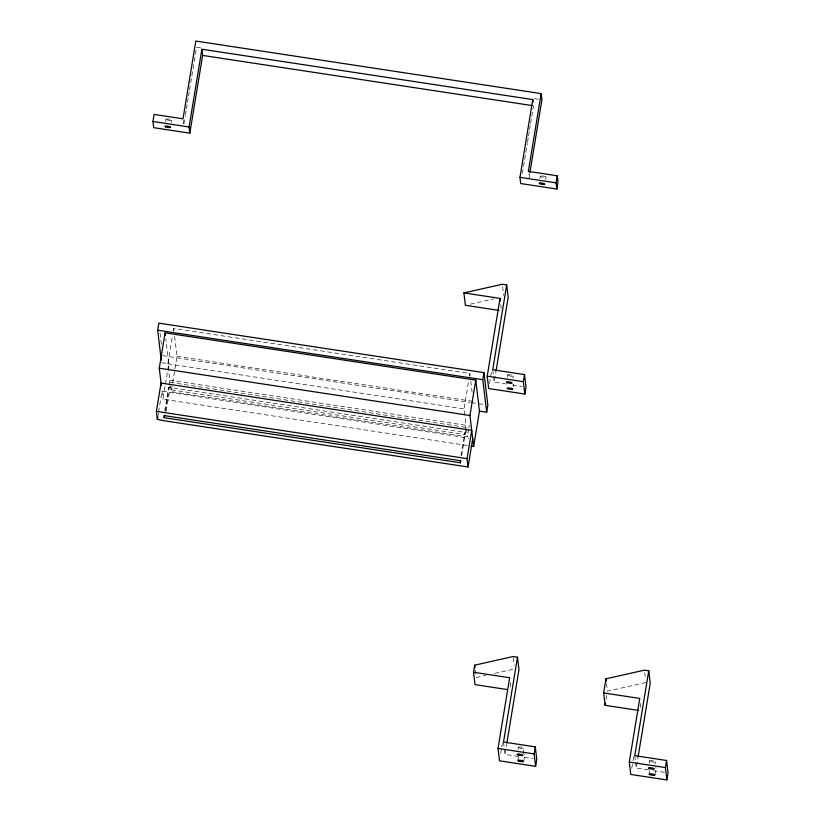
<?xml version="1.0" encoding="UTF-8"?>
<svg xmlns="http://www.w3.org/2000/svg" width="821" height="821" viewBox="0 0 821 821"><rect width="100%" height="100%" fill="white"/><g stroke="black" fill="none" stroke-linecap="round" stroke-linejoin="round"><path stroke-width="0.62" stroke-dasharray="4.11 3.08" d="M165.657 121.631L166.047 119.271M171.435 122.514L171.825 120.153M183.966 123.755L185.197 116.233M185.402 114.971L186.234 109.952M186.439 108.7L187.27 103.682M187.475 102.43L188.296 97.412M188.502 96.16L189.333 91.141M189.538 89.889L196.558 47.249L202.89 48.203M157.755 416.945L158.371 413.25M158.566 412.029L162.014 391.124L468.914 438.147M169.034 384.916L169.814 380.195L167.853 363.785L172.431 336.015M173.262 330.966L173.672 328.441L469.889 373.524L470.187 376.059M467.293 445.495L162.969 399.18L165.257 385.285M165.462 384.023L168.787 363.826L165.842 339.052M164.795 410.633L168.644 387.266L464.86 432.38L465.117 434.525L168.9 389.431L168.644 387.266M165.257 411.567L169.875 383.54M166.232 410.972L169.27 392.53M468.637 429.167L467.385 436.741L171.179 391.658L172.42 384.084M172.626 382.822L174.709 370.199M174.914 368.937L176.997 356.314L174.575 336.035M464.819 415.19L464.06 408.868L468.637 381.098M469.468 376.049L469.889 373.524M461.012 455.737L464.86 432.38M465.25 430.019L466.02 425.309L464.963 416.463M461.669 455.429L466.082 428.634M468.842 427.905L469.253 425.381M522.361 173.508L527.318 143.408M527.523 142.156L528.344 137.138M528.55 135.886L529.381 130.867M529.586 129.615L530.417 124.597M530.623 123.335L533.517 105.776M489.532 383.53L491.594 370.989M506.424 384.002L494.201 382.145L496.048 370.918M529.709 173.816L529.093 177.572L528.652 173.857M507.152 377.373L507.542 375.023M539.89 178.578L540.28 176.217M512.93 378.255L513.32 375.895M545.678 179.491L546.068 177.131M513.269 386.742L513.659 384.392M500.738 753.247L501.569 748.198M501.785 746.936L502.401 743.149M518.441 756.459L504.997 754.417L506.639 744.431M517.948 749.645L518.328 747.295M517.897 760.492L518.482 756.952M523.141 754.058L524.116 748.167M523.675 761.375L524.845 754.304A2.925 0.595 9.4 0 1 524.496 754.55M606.083 699.441L606.863 694.72M631.79 768.21L632.817 761.98M633.022 760.728L633.843 755.741M648.487 769.903L636.254 768.046L638.112 756.818M649.206 763.273L649.596 760.923M649.165 774.121L649.75 770.591M654.984 764.156L655.374 761.796M654.942 775.003L656.102 767.933M470.351 304.17L493.914 298.875M476.18 677.561L486.104 675.324M494.786 673.374L514.634 668.92M645.891 682.549L607.448 691.19L606.555 683.76M534.307 98.653L541.901 99.813M512.54 384.936L522.32 386.424M176.997 356.314L473.204 401.397M162.732 355.657L470.135 402.454M471.398 402.639L484.051 404.568M161.563 362.728L168.787 363.826M167.853 363.785L464.06 408.868M169.814 380.195L466.02 425.309M170.07 382.37L466.277 427.454M653.372 770.652L664.384 772.325M524.557 757.393L533.116 758.696M644.711 672.635L645.45 678.834M640.349 703.392L640.944 708.349M634.777 755.659L636.254 768.046M502.657 286.734L503.684 295.406M500.769 304.591L501.21 308.306M492.723 369.758L494.201 382.145M513.299 657.765L514.182 665.205M510.252 682.692L510.99 688.891M470.792 381.129L472.147 392.53M466.42 428.613L467.385 436.741M503.519 742.02L504.997 754.417M475.287 670.131L476.026 676.319M183.165 120.051L183.606 123.766M173.672 328.441L173.98 330.976M170.481 385.849L171.179 391.658M160.044 333.152L161.388 344.399M162.014 391.124L162.969 399.18M655.681 767.563A2.925 0.595 9.4 0 1 655.753 768.179M541.131 175.93L540.67 175.981A2.925 0.595 9.4 0 0 541.419 176.884A2.925 0.595 9.4 0 0 545.216 177.428L545.678 177.377A2.925 0.595 9.4 0 0 544.928 176.474A2.925 0.595 9.4 0 0 541.131 175.93M650.499 761.488A2.925 0.595 9.4 0 0 655.302 761.95A2.925 0.595 9.4 0 0 651.669 760.646A2.925 0.595 9.4 0 0 650.499 761.488M519.231 747.859A2.925 0.595 9.4 0 0 524.034 748.311A2.925 0.595 9.4 0 0 520.401 747.018A2.925 0.595 9.4 0 0 519.231 747.859M166.94 119.835A2.925 0.595 9.4 0 0 171.743 120.297A2.925 0.595 9.4 0 0 168.12 119.004A2.925 0.595 9.4 0 0 166.94 119.835M508.435 375.587A2.925 0.595 9.4 0 0 513.238 376.049A2.925 0.595 9.4 0 0 509.605 374.745A2.925 0.595 9.4 0 0 508.435 375.587"/><path stroke-width="1.23" d="M533.065 102.061L532.778 99.587L201.884 49.219L202.623 55.418L189.815 133.176L153.691 127.676L152.952 121.487L154.122 114.417L183.011 118.819L195.819 41.05L541.162 93.615L541.901 99.813L529.925 172.554M189.815 133.176L189.076 126.988L201.884 49.219M161.265 360.224L157.694 330.206L158.853 323.146L483.969 372.631L487.838 405.143L486.679 412.214L479.454 411.116L475.759 380.144L165.103 332.854L159.274 368.208L161.327 385.367M156.39 411.352L161.049 383.068L471.716 430.358L467.057 458.641L468.052 466.995L164.611 420.814L157.355 419.398L156.39 411.352L467.057 458.641M157.355 419.398L157.755 416.945M460.858 460.345L460.458 462.798L164.241 417.715L164.652 415.252M471.1 446.08L473.635 446.46L469.94 415.498L475.759 380.144M468.052 466.995L472.711 438.722M486.679 412.214L482.799 379.702L483.969 372.631M473.635 446.46L479.454 411.116M463.906 292.902L502.36 284.261L506.69 284.918L492.723 369.758L524.506 374.592L525.984 386.978L524.824 394.049L488.7 388.549L487.222 376.162L500.03 298.403L463.906 292.902L465.384 305.289L499.014 310.41M541.162 93.615L528.355 171.384L557.254 175.776L557.993 181.975L556.833 189.046L520.709 183.545L519.97 177.346L532.778 99.587M496.048 370.918L508.168 297.305L506.69 284.918M507.399 689.558L475.01 684.632L473.532 672.245L474.702 665.174L513.156 656.533L517.487 657.19L518.964 669.577L506.844 743.179M524.824 394.049L523.346 381.662L524.506 374.592M556.833 189.046L556.094 182.847L557.254 175.776M517.487 657.19L503.519 742.02L535.302 746.864L536.78 759.251L535.62 766.321L499.496 760.821L498.019 748.434L509.656 677.736L473.532 672.245M535.62 766.321L534.143 753.935L535.302 746.864M638.748 710.442L605.118 705.331L603.64 692.945L605.97 678.803L644.413 670.162L648.754 670.819L650.232 683.205L638.112 756.818M605.118 705.331L605.498 702.971M648.754 670.819L634.777 755.659L666.57 760.492L668.048 772.879L666.878 779.95L630.764 774.449L629.286 762.062L639.764 698.435L603.64 692.945M666.878 779.95L665.41 767.563L666.57 760.492M202.623 55.418L532.244 105.591M152.952 121.487L189.076 126.988M519.97 177.346L556.094 182.847M487.222 376.162L523.346 381.662M157.694 330.206L482.799 379.702M159.274 368.208L469.94 415.498M629.286 762.062L665.41 767.563M498.019 748.434L534.143 753.935M605.97 678.803L606.257 681.276M500.03 298.403L500.328 300.876M460.458 462.798L460.201 460.663L163.984 415.549L164.241 417.715M474.702 665.174L475 667.647M165.103 332.854L165.39 335.337M539.961 182.991L539.5 183.052A2.925 0.595 9.4 0 0 540.249 183.955A2.925 0.595 9.4 0 0 544.056 184.499L544.518 184.448A2.925 0.595 9.4 0 0 543.769 183.545A2.925 0.595 9.4 0 0 539.961 182.991M649.329 768.559A2.925 0.595 9.4 0 0 654.132 769.01A2.925 0.595 9.4 0 0 650.499 767.717A2.925 0.595 9.4 0 0 649.329 768.559M650.058 774.685A2.925 0.595 9.4 0 0 654.86 775.147A2.925 0.595 9.4 0 0 651.238 773.844A2.925 0.595 9.4 0 0 650.058 774.685M518.061 754.93A2.925 0.595 9.4 0 0 522.864 755.382A2.925 0.595 9.4 0 0 519.241 754.089A2.925 0.595 9.4 0 0 518.061 754.93M518.8 761.057A2.925 0.595 9.4 0 0 523.603 761.519A2.925 0.595 9.4 0 0 519.97 760.215A2.925 0.595 9.4 0 0 518.8 761.057M165.78 126.906A2.925 0.595 9.4 0 0 170.583 127.368A2.925 0.595 9.4 0 0 166.95 126.075A2.925 0.595 9.4 0 0 165.78 126.906M507.275 382.658A2.925 0.595 9.4 0 0 512.078 383.12A2.925 0.595 9.4 0 0 508.445 381.816A2.925 0.595 9.4 0 0 507.275 382.658M508.004 388.785A2.925 0.595 9.4 0 0 512.807 389.246A2.925 0.595 9.4 0 0 509.174 387.953A2.925 0.595 9.4 0 0 508.004 388.785"/></g></svg>
